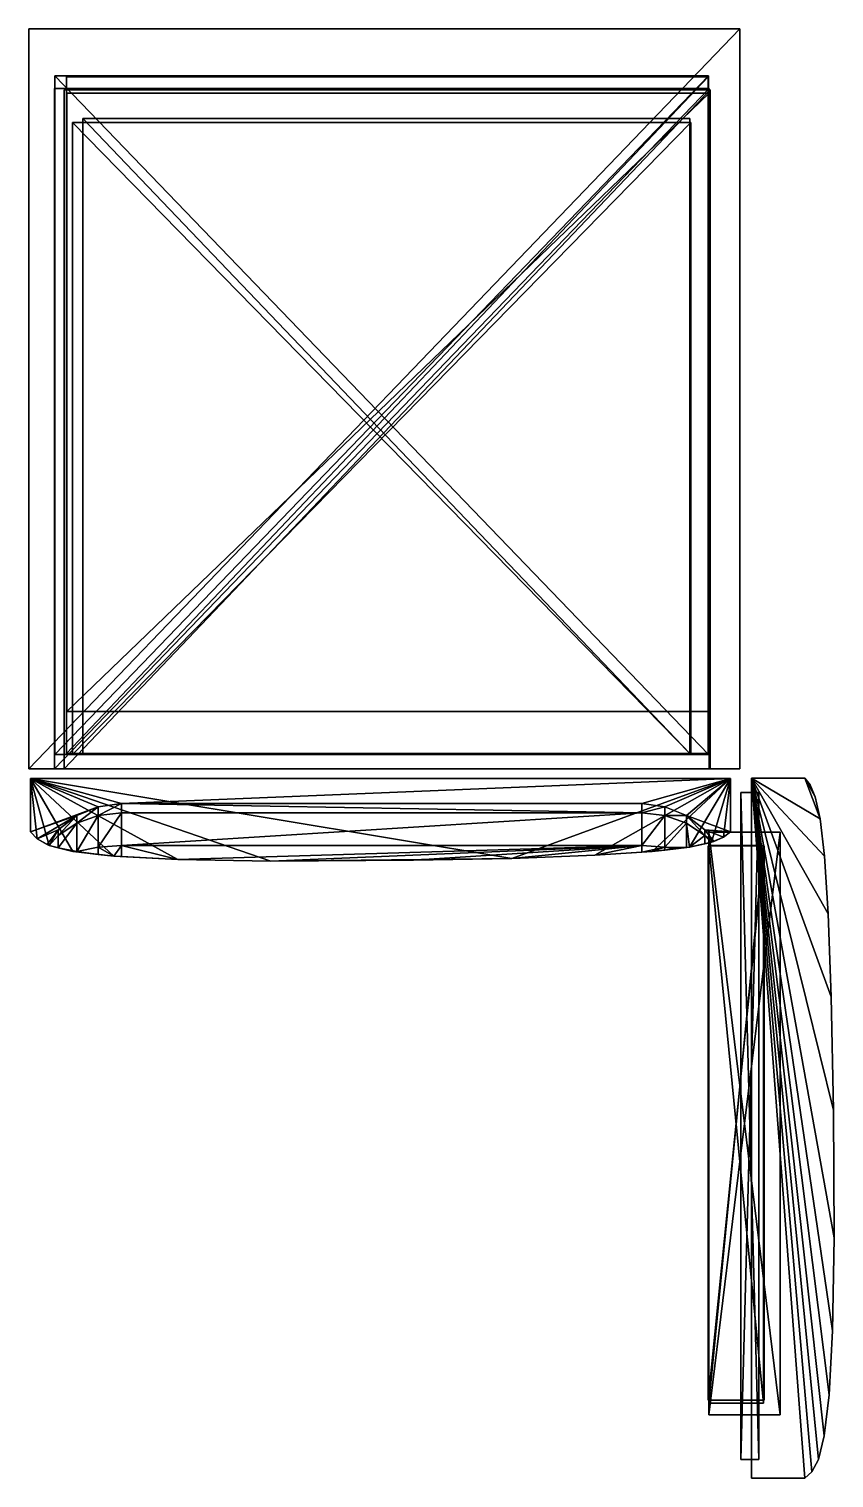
# Model space of a CAD drawing. Extents: x -27.3 to -4.8, y -30.4 to 10.2.
import ezdxf

# ---------------------------------------------------------------- set-up
doc = ezdxf.new("R2010")
doc.units = 0
for name, color, linetype in [('BOX01', 1, 'CONTINUOUS'), ('RECTANGL10', 14, 'CONTINUOUS'), ('RECTANGL11', 15, 'CONTINUOUS'), ('RECTANGL12', 16, 'CONTINUOUS'), ('RECTANGLE0', 2, 'CONTINUOUS'), ('RECTANGLE1', 3, 'CONTINUOUS'), ('RECTANGLE2', 4, 'CONTINUOUS'), ('RECTANGLE3', 5, 'CONTINUOUS'), ('RECTANGLE4', 6, 'CONTINUOUS'), ('RECTANGLE5', 9, 'CONTINUOUS'), ('RECTANGLE6', 10, 'CONTINUOUS'), ('RECTANGLE7', 11, 'CONTINUOUS'), ('RECTANGLE8', 12, 'CONTINUOUS'), ('RECTANGLE9', 13, 'CONTINUOUS')]:
    doc.layers.add(name, color=color, linetype=linetype)

msp = doc.modelspace()

# ---------------------------------------------------------------- meshes
at = {"layer": 'BOX01'}
mesh = msp.add_polyface(dxfattribs=at)
corners = [(-27.336386, 10.167465), (-27.336386, -10.53949), (-7.43358, 10.167465), (-7.43358, -10.53949), (-7.43358, -10.53949, 46.347088), (-27.336386, -10.53949, 46.347088), (-7.43358, 10.167465, 46.347088), (-27.336386, 10.167465, 46.347088), (-26.624765, -10.53949, 0.951279), (-8.292583, -10.53949, 0.951279), (-8.292583, -10.53949, 29.786232), (-26.624765, -10.53949, 29.786232), (-8.292583, 8.500757, 0.951279), (-26.624765, 8.500757, 0.951279), (-26.624765, 8.500757, 29.786232), (-8.292583, 8.500757, 29.786232), (-26.355194, -10.53949, 45.523529), (-8.261742, -10.53949, 31.523529), (-8.261742, -10.53949, 45.523529), (-26.355194, -10.53949, 31.523529), (-8.261742, 8.465011, 31.523529), (-26.355194, 8.465011, 31.523529), (-26.355194, 8.465011, 45.523529), (-8.261742, 8.465011, 45.523529)]
mesh.append_faces([[corners[k] for k in face] for face in [(14, 12, 15), (12, 8, 9), (22, 20, 23), (21, 16, 19)]], dxfattribs={"vtx0": -1})
mesh.append_faces([[corners[k] for k in face] for face in [(1, 8, 5), (9, 4, 10), (17, 4, 18), (10, 17, 11)]], dxfattribs={"vtx0": -1, "vtx1": -1})
mesh.append_faces([[corners[k] for k in face] for face in [(16, 5, 11), (10, 4, 17)]], dxfattribs={"vtx0": -1, "vtx1": -1, "vtx2": -1})
mesh.append_faces([[corners[k] for k in face] for face in [(5, 8, 11), (9, 15, 12), (8, 13, 14), (15, 10, 11), (17, 23, 20), (23, 18, 16), (20, 19, 17)]], dxfattribs={"vtx0": -1, "vtx2": -1})
mesh.append_faces([[corners[k] for k in face] for face in [(13, 12, 14), (13, 8, 12), (10, 15, 9), (21, 20, 22), (18, 23, 17), (21, 19, 20)]], dxfattribs={"vtx1": -1})
mesh.append_faces([[corners[k] for k in face] for face in [(1, 3, 8), (3, 4, 9), (9, 8, 3), (4, 5, 16), (16, 18, 4), (19, 16, 11), (17, 19, 11), (21, 22, 16)]], dxfattribs={"vtx1": -1, "vtx2": -1})
mesh.append_faces([[corners[k] for k in face] for face in [(1, 0, 2), (2, 3, 1), (5, 4, 6), (6, 7, 5), (3, 2, 6), (6, 4, 3), (2, 0, 7), (7, 6, 2), (0, 1, 5), (5, 7, 0), (14, 11, 8), (11, 14, 15), (16, 22, 23)]], dxfattribs={"vtx2": -1})
at = {"layer": 'RECTANGL10'}
mesh = msp.add_polyface(dxfattribs=at)
corners = [(-6.748728, -12.689899, 7.583858), (-8.319078, -12.689899, 7.583858), (-8.319078, -28.204964, 7.583858), (-6.748728, -28.204964, 7.583858), (-6.748728, -12.689899, 8.083858), (-8.319078, -12.689899, 8.083858), (-8.319078, -28.204964, 8.083858), (-6.748728, -28.204964, 8.083858), (-6.748728, -12.689899, 7.583858), (-6.748728, -12.689899, 8.083858), (-6.748728, -12.689899, 8.083858), (-8.319078, -28.204964, 7.583858), (-6.748728, -12.689899, 7.583858), (-6.748728, -28.204964, 7.583858), (-8.319078, -12.689899, 7.583858), (-6.748728, -12.689899, 7.583858), (-8.319078, -28.204964, 7.583858), (-8.319078, -28.204964, 8.083858), (-6.748728, -28.204964, 8.083858), (-6.748728, -12.689899, 8.083858), (-8.319078, -12.689899, 8.083858), (-8.319078, -28.204964, 8.083858), (-6.748728, -12.689899, 8.083858)]
mesh.append_faces([[corners[k] for k in face] for face in [(0, 1, 5), (1, 2, 6), (2, 3, 7), (3, 8, 9), (17, 18, 19)]], dxfattribs={"vtx0": -1})
mesh.append_faces([[corners[k] for k in face] for face in [(14, 15, 16), (20, 21, 22)]], dxfattribs={"vtx1": -1})
mesh.append_faces([[corners[k] for k in face] for face in [(0, 5, 4), (1, 6, 5), (2, 7, 6), (3, 10, 7), (11, 12, 13)]], dxfattribs={"vtx2": -1})
at = {"layer": 'RECTANGL11'}
mesh = msp.add_polyface(dxfattribs=at)
corners = [(-6.748728, -12.689899, 12.912786), (-8.319078, -12.689899, 12.912786), (-8.319078, -28.204964, 12.912786), (-6.748728, -28.204964, 12.912786), (-6.748728, -12.689899, 13.412786), (-8.319078, -12.689899, 13.412786), (-8.319078, -28.204964, 13.412786), (-6.748728, -28.204964, 13.412786), (-6.748728, -12.689899, 12.912786), (-6.748728, -12.689899, 13.412786), (-6.748728, -12.689899, 13.412786), (-8.319078, -28.204964, 12.912786), (-6.748728, -12.689899, 12.912786), (-6.748728, -28.204964, 12.912786), (-8.319078, -12.689899, 12.912786), (-6.748728, -12.689899, 12.912786), (-8.319078, -28.204964, 12.912786), (-8.319078, -28.204964, 13.412786), (-6.748728, -28.204964, 13.412786), (-6.748728, -12.689899, 13.412786), (-8.319078, -12.689899, 13.412786), (-8.319078, -28.204964, 13.412786), (-6.748728, -12.689899, 13.412786)]
mesh.append_faces([[corners[k] for k in face] for face in [(0, 1, 5), (1, 2, 6), (2, 3, 7), (3, 8, 9), (17, 18, 19)]], dxfattribs={"vtx0": -1})
mesh.append_faces([[corners[k] for k in face] for face in [(14, 15, 16), (20, 21, 22)]], dxfattribs={"vtx1": -1})
mesh.append_faces([[corners[k] for k in face] for face in [(0, 5, 4), (1, 6, 5), (2, 7, 6), (3, 10, 7), (11, 12, 13)]], dxfattribs={"vtx2": -1})
at = {"layer": 'RECTANGL12'}
mesh = msp.add_polyface(dxfattribs=at)
corners = [(-8.319078, -28.204964, 17.754269), (-6.748726, -28.204964, 17.754269), (-6.748728, -12.689899, 17.754269), (-8.319078, -12.689899, 17.754269), (-8.319078, -28.204964, 18.254269), (-6.748727, -28.204964, 18.254269), (-6.748728, -12.689898, 18.254269), (-8.319078, -12.689899, 18.254269), (-8.319078, -28.204964, 17.754269), (-8.319078, -28.204964, 18.254269), (-8.319078, -28.204964, 18.254269), (-6.748728, -12.689899, 17.754269), (-8.319078, -28.204964, 17.754269), (-8.319078, -12.689899, 17.754269), (-6.748726, -28.204964, 17.754269), (-8.319078, -28.204964, 17.754269), (-6.748728, -12.689899, 17.754269), (-6.748728, -12.689898, 18.254269), (-8.319078, -12.689899, 18.254269), (-8.319078, -28.204964, 18.254269), (-6.748727, -28.204964, 18.254269), (-6.748728, -12.689898, 18.254269), (-8.319078, -28.204964, 18.254269)]
mesh.append_faces([[corners[k] for k in face] for face in [(0, 1, 5), (1, 2, 6), (2, 3, 7), (3, 8, 9), (17, 18, 19)]], dxfattribs={"vtx0": -1})
mesh.append_faces([[corners[k] for k in face] for face in [(14, 15, 16), (20, 21, 22)]], dxfattribs={"vtx1": -1})
mesh.append_faces([[corners[k] for k in face] for face in [(0, 5, 4), (1, 6, 5), (2, 7, 6), (3, 10, 7), (11, 12, 13)]], dxfattribs={"vtx2": -1})
at = {"layer": 'RECTANGLE0'}
mesh = msp.add_polyface(dxfattribs=at)
corners = [(-26.609222, 8.85882, 29.777967), (-8.310661, 8.85882, 29.777967), (-26.609222, -10.141183, 29.777964), (-8.310661, -10.141183, 29.777964), (-26.609222, 8.858817, 0.79268), (-26.609222, -10.141186, 0.792681), (-8.310661, 8.858817, 0.79268), (-8.310661, -10.141186, 0.792681), (-8.800798, -10.141183, 28.844049), (-26.11908, -10.141186, 1.411546), (-8.800798, -10.141186, 1.411546), (-26.11908, -10.141183, 28.844049), (-26.11908, 7.554328, 1.411545), (-8.800798, 7.55433, 28.844048), (-8.800798, 7.554328, 1.411545), (-26.11908, 7.55433, 28.844048)]
mesh.append_faces([[corners[k] for k in face] for face in [(1, 2, 3), (0, 5, 2), (4, 7, 5), (6, 3, 7), (4, 1, 6), (13, 12, 14)]], dxfattribs={"vtx0": -1})
mesh.append_faces([[corners[k] for k in face] for face in [(5, 9, 2)]], dxfattribs={"vtx0": -1, "vtx1": -1})
mesh.append_faces([[corners[k] for k in face] for face in [(8, 3, 2), (7, 10, 9), (14, 10, 8), (13, 8, 11), (15, 11, 9)]], dxfattribs={"vtx0": -1, "vtx2": -1})
mesh.append_faces([[corners[k] for k in face] for face in [(0, 1, 4), (9, 10, 12)]], dxfattribs={"vtx1": -1})
mesh.append_faces([[corners[k] for k in face] for face in [(7, 3, 8), (5, 7, 9), (8, 10, 7), (11, 8, 2), (9, 11, 2), (12, 15, 9)]], dxfattribs={"vtx1": -1, "vtx2": -1})
mesh.append_faces([[corners[k] for k in face] for face in [(1, 0, 2), (0, 4, 5), (4, 6, 7), (6, 1, 3), (13, 15, 12), (8, 13, 14), (10, 14, 12), (11, 15, 13)]], dxfattribs={"vtx2": -1})
at = {"layer": 'RECTANGLE1'}
mesh = msp.add_polyface(dxfattribs=at)
corners = [(-26.289551, 8.824066, 31.410397), (-8.318245, 8.824066, 31.410397), (-26.289551, 8.824066, 45.410397), (-8.318245, 8.824066, 45.410397), (-26.289551, -10.107973, 31.410397), (-26.289551, -10.107973, 45.410397), (-8.318245, -10.107973, 31.410397), (-8.318245, -10.107973, 45.410397), (-8.829677, -10.107973, 44.515915), (-8.829677, -10.107973, 32.378555), (-25.829678, -10.107973, 44.515915), (-25.829678, -10.107973, 32.378555), (-8.829677, 7.662207, 44.515915), (-8.829677, 7.662207, 32.378555), (-25.829678, 7.662207, 32.378555), (-25.829678, 7.662207, 44.515915)]
mesh.append_faces([[corners[k] for k in face] for face in [(1, 2, 3), (0, 5, 2), (6, 3, 7), (4, 1, 6), (14, 12, 15)]], dxfattribs={"vtx0": -1})
mesh.append_faces([[corners[k] for k in face] for face in [(8, 5, 10)]], dxfattribs={"vtx0": -1, "vtx1": -1})
mesh.append_faces([[corners[k] for k in face] for face in [(8, 7, 5), (4, 9, 11), (9, 13, 14), (13, 9, 8), (14, 10, 11)]], dxfattribs={"vtx0": -1, "vtx2": -1})
mesh.append_faces([[corners[k] for k in face] for face in [(0, 1, 4), (2, 5, 3), (13, 12, 14), (10, 15, 8), (15, 10, 14)]], dxfattribs={"vtx1": -1})
mesh.append_faces([[corners[k] for k in face] for face in [(6, 7, 8), (4, 6, 9), (8, 9, 6), (5, 4, 11), (11, 10, 5), (15, 12, 8)]], dxfattribs={"vtx1": -1, "vtx2": -1})
mesh.append_faces([[corners[k] for k in face] for face in [(1, 0, 2), (0, 4, 5), (6, 1, 3), (5, 7, 3), (8, 12, 13), (14, 11, 9)]], dxfattribs={"vtx2": -1})
at = {"layer": 'RECTANGLE2'}
mesh = msp.add_polyface(dxfattribs=at)
corners = [(-8.287823, 8.375002, 11.866348), (-26.279999, 8.375002, 11.866348), (-26.279999, -8.938223, 11.866348), (-8.287823, -8.938223, 11.866348), (-8.287823, 8.375002, 12.366348), (-26.279999, 8.375002, 12.366348), (-26.279999, -8.938223, 12.366348), (-8.287823, -8.938223, 12.366348), (-8.287823, 8.375002, 11.866348), (-8.287823, 8.375002, 12.366348), (-8.287823, 8.375002, 12.366348), (-26.279999, -8.938223, 11.866348), (-8.287823, 8.375002, 11.866348), (-8.287823, -8.938223, 11.866348), (-26.279999, -8.938223, 11.866348), (-26.279999, 8.375002, 11.866348), (-8.287823, 8.375002, 11.866348), (-26.279999, -8.938223, 12.366348), (-8.287823, -8.938223, 12.366348), (-8.287823, 8.375002, 12.366348), (-26.279999, -8.938223, 12.366348), (-8.287823, 8.375002, 12.366348), (-26.279999, 8.375002, 12.366348)]
mesh.append_faces([[corners[k] for k in face] for face in [(0, 1, 5), (1, 2, 6), (2, 3, 7), (3, 8, 9), (14, 15, 16), (17, 18, 19)]], dxfattribs={"vtx0": -1})
mesh.append_faces([[corners[k] for k in face] for face in [(0, 5, 4), (1, 6, 5), (2, 7, 6), (3, 10, 7), (11, 12, 13), (20, 21, 22)]], dxfattribs={"vtx2": -1})
at = {"layer": 'RECTANGLE3'}
mesh = msp.add_polyface(dxfattribs=at)
corners = [(-8.287823, 8.375002, 22.761824), (-26.279999, 8.375002, 22.761824), (-26.279999, -8.938223, 22.761824), (-8.287823, -8.938223, 22.761824), (-8.287823, 8.375002, 23.261824), (-26.279999, 8.375002, 23.261824), (-26.279999, -8.938223, 23.261824), (-8.287823, -8.938223, 23.261824)]
mesh.append_faces([[corners[k] for k in face] for face in [(0, 5, 4), (1, 6, 5), (2, 7, 6), (3, 4, 7), (2, 0, 3), (6, 4, 5)]], dxfattribs={"vtx0": -1})
mesh.append_faces([[corners[k] for k in face] for face in [(0, 1, 5), (1, 2, 6), (2, 3, 7), (3, 0, 4), (2, 1, 0), (6, 7, 4)]], dxfattribs={"vtx2": -1})
at = {"layer": 'RECTANGLE4'}
mesh = msp.add_polyface(dxfattribs=at)
corners = [(-8.287823, 8.375002, 17.210081), (-26.279999, 8.375002, 17.210081), (-26.279999, -8.938223, 17.210081), (-8.287823, -8.938223, 17.210081), (-8.287823, 8.375002, 17.710081), (-26.279999, 8.375002, 17.710081), (-26.279999, -8.938223, 17.710081), (-8.287823, -8.938223, 17.710081)]
mesh.append_faces([[corners[k] for k in face] for face in [(0, 5, 4), (1, 6, 5), (2, 7, 6), (3, 4, 7), (2, 0, 3), (6, 4, 5)]], dxfattribs={"vtx0": -1})
mesh.append_faces([[corners[k] for k in face] for face in [(0, 1, 5), (1, 2, 6), (2, 3, 7), (3, 0, 4), (2, 1, 0), (6, 7, 4)]], dxfattribs={"vtx2": -1})
at = {"layer": 'RECTANGLE5'}
mesh = msp.add_polyface(dxfattribs=at)
corners = [(-27.288893, -10.808638, 46.595665), (-27.288893, -10.808638, 31.570951), (-7.698576, -10.808638, 31.570951), (-7.698576, -10.808638, 46.595665), (-7.698576, -12.302814, 31.570951), (-27.288893, -12.302814, 46.595665), (-27.288893, -12.302814, 31.570951), (-27.111473, -12.498842, 46.595665), (-27.111473, -12.498842, 31.570951), (-26.772358, -12.684674, 46.595665), (-7.698576, -12.302814, 46.595665), (-7.890444, -12.450736, 31.570951), (-7.890444, -12.450736, 46.595665), (-26.109848, -12.850117, 46.595665), (-24.962257, -12.984973, 46.595665), (-23.167887, -13.079049, 46.595665), (-20.565041, -13.122149, 46.595665), (-13.818766, -13.043978, 46.595665), (-11.497334, -12.958785, 46.595665), (-9.885757, -12.852682, 46.595665), (-8.842064, -12.729853, 46.595665), (-8.224283, -12.594477, 46.595665), (-24.747753, -11.513168, 31.570951), (-25.395504, -11.598446, 31.570951), (-25.999111, -11.848469, 31.570951), (-26.517441, -12.246198, 31.570951), (-26.82976, -12.653218, 31.570951), (-10.179792, -11.513168, 31.570951), (-9.532042, -11.598446, 31.570951), (-8.928433, -11.848469, 31.570951), (-8.410104, -12.246198, 31.570951), (-8.163081, -12.568125, 31.570951), (-26.772358, -12.684674, 31.967537), (-26.517441, -12.748332, 32.501255), (-26.109848, -12.850117, 33.030273), (-26.768042, -12.685752, 31.992546), (-24.962257, -12.984973, 33.490776), (-25.395504, -12.934061, 33.420097), (-25.999111, -12.86313, 33.15107), (-26.021709, -12.860474, 33.133018), (-23.167887, -13.079049, 33.544224), (-24.747753, -12.99622, 33.52203), (-20.565041, -13.122149, 33.555775), (-16.574295, -13.096168, 33.548813), (-13.818766, -13.043978, 33.534828), (-11.497334, -12.958785, 33.512001), (-10.179792, -12.872041, 33.488758), (-9.885757, -12.852682, 33.444859), (-8.842064, -12.729853, 32.935551), (-8.928433, -12.740017, 33.036247), (-9.272614, -12.780523, 33.2715), (-9.532042, -12.811054, 33.387138), (-8.224283, -12.594477, 31.966969), (-8.237761, -12.597429, 32.043537), (-8.410104, -12.635196, 32.388119), (-8.928433, -12.058475, 32.354706), (-9.532042, -11.841949, 32.479717), (-9.532042, -12.726793, 33.364559), (-10.179792, -11.768096, 32.522354), (-10.179792, -12.684155, 33.438412), (-24.747753, -11.768096, 32.522354), (-24.747753, -12.684155, 33.438412), (-25.395504, -11.841949, 32.479717), (-25.395504, -12.726793, 33.364559), (-25.999111, -12.058475, 32.354706), (-25.999111, -12.851805, 33.148033), (-26.517441, -12.402918, 32.155842), (-8.410104, -12.402918, 32.155842)]
mesh.append_faces([[corners[k] for k in face] for face in [(51, 57, 50), (54, 67, 53)]])
mesh.append_faces([[corners[k] for k in face] for face in [(1, 5, 0), (6, 7, 5), (8, 9, 7), (11, 10, 12), (4, 3, 10), (59, 56, 57), (61, 58, 59), (63, 60, 61), (65, 62, 63), (65, 38, 39)]], dxfattribs={"vtx0": -1})
mesh.append_faces([[corners[k] for k in face] for face in [(6, 24, 8), (22, 2, 27), (29, 4, 30), (33, 13, 35), (37, 14, 38), (40, 15, 41), (16, 42, 17), (43, 17, 42), (18, 46, 19), (49, 20, 50), (50, 20, 51), (51, 20, 47), (53, 21, 54), (54, 21, 48), (31, 12, 52), (60, 22, 58), (55, 29, 67), (33, 65, 34), (40, 59, 42), (42, 59, 43), (43, 59, 44), (44, 59, 45), (46, 57, 47), (47, 57, 51), (48, 67, 54)]], dxfattribs={"vtx0": -1, "vtx1": -1})
mesh.append_faces([[corners[k] for k in face] for face in [(0, 16, 17), (3, 18, 19), (1, 22, 23), (6, 23, 24), (8, 24, 25), (29, 2, 4), (30, 4, 11), (13, 32, 35), (14, 34, 39), (18, 45, 46), (58, 27, 28), (56, 28, 29), (67, 30, 31), (32, 25, 66), (25, 32, 26), (33, 64, 65), (61, 41, 36)]], dxfattribs={"vtx0": -1, "vtx2": -1})
mesh.append_faces([[corners[k] for k in face] for face in [(1, 0, 2), (3, 2, 0), (2, 3, 4), (6, 5, 1), (8, 7, 6), (4, 10, 11), (26, 8, 25), (9, 32, 13), (34, 13, 33), (13, 34, 14), (36, 14, 37), (14, 36, 15), (15, 40, 16), (42, 16, 40), (44, 17, 43), (17, 44, 18), (45, 18, 44), (47, 19, 46), (19, 47, 20), (48, 20, 49), (20, 48, 21), (52, 21, 53), (21, 52, 12), (56, 55, 57), (58, 56, 59), (60, 58, 61), (62, 60, 63), (64, 62, 65), (27, 58, 22), (30, 67, 29), (35, 66, 33), (37, 63, 36), (38, 65, 37), (41, 61, 40), (49, 55, 48), (50, 57, 49), (53, 67, 52)]], dxfattribs={"vtx1": -1})
mesh.append_faces([[corners[k] for k in face] for face in [(5, 7, 0), (7, 9, 0), (9, 13, 0), (13, 14, 0), (14, 15, 0), (15, 16, 0), (3, 0, 17), (17, 18, 3), (19, 20, 3), (20, 21, 3), (21, 12, 3), (12, 10, 3), (1, 2, 22), (6, 1, 23), (8, 26, 9), (28, 27, 2), (29, 28, 2), (26, 32, 9), (39, 38, 14), (36, 41, 15), (63, 61, 36), (65, 63, 37), (61, 59, 40), (59, 57, 46), (55, 67, 48), (55, 49, 57), (31, 52, 67)]], dxfattribs={"vtx1": -1, "vtx2": -1})
mesh.append_faces([[corners[k] for k in face] for face in [(11, 31, 30), (31, 11, 12), (22, 60, 62), (62, 23, 22), (23, 62, 64), (64, 24, 23), (24, 64, 66), (66, 25, 24), (28, 56, 58), (29, 55, 56), (33, 66, 64), (66, 35, 32), (65, 39, 34), (59, 46, 45)]], dxfattribs={"vtx2": -1})
at = {"layer": 'RECTANGLE6'}
mesh = msp.add_polyface(dxfattribs=at)
corners = [(-7.109224, -10.795932, 0.034466), (-7.109225, -30.38625, 0.034466), (-5.615048, -30.38625, 0.034466), (-5.419021, -30.208828, 0.034466), (-5.233188, -29.869713, 0.034466), (-5.067747, -29.207205, 0.034466), (-4.932889, -28.059616, 0.034466), (-4.838814, -26.265244, 0.034466), (-4.795712, -23.662397, 0.034466), (-4.813783, -20.089376, 0.034466), (-4.873884, -16.916119, 0.034466), (-4.959077, -14.594687, 0.034466), (-5.06518, -12.983113, 0.034466), (-5.18801, -11.93942, 0.034466), (-5.323386, -11.321639, 0.034466), (-5.467125, -10.9878, 0.034466), (-5.615047, -10.795932, 0.034466), (-7.109224, -10.795932, 30.534466), (-7.109225, -30.38625, 30.534466), (-5.615048, -30.38625, 30.534466), (-5.419021, -30.208828, 30.534466), (-5.233188, -29.869713, 30.534466), (-5.067747, -29.207205, 30.534466), (-4.932889, -28.059616, 30.534466), (-4.838814, -26.265244, 30.534466), (-4.795712, -23.662397, 30.534466), (-4.813783, -20.089376, 30.534466), (-4.873884, -16.916119, 30.534466), (-4.959077, -14.594687, 30.534466), (-5.06518, -12.983113, 30.534466), (-5.18801, -11.93942, 30.534466), (-5.323386, -11.321639, 30.534466), (-5.467125, -10.9878, 30.534466), (-5.615047, -10.795932, 30.534466), (-7.109224, -10.795932, 0.034466), (-7.109224, -10.795932, 30.534466), (-7.109224, -10.795932, 30.534466), (-7.109224, -10.795932, 0.034466), (-5.615048, -30.38625, 0.034466), (-7.109225, -30.38625, 0.034466), (-7.109224, -10.795932, 0.034466), (-5.419021, -30.208828, 0.034466), (-5.615048, -30.38625, 0.034466), (-7.109224, -10.795932, 0.034466), (-5.233188, -29.869713, 0.034466), (-5.419021, -30.208828, 0.034466), (-7.109224, -10.795932, 0.034466), (-5.067747, -29.207205, 0.034466), (-5.233188, -29.869713, 0.034466), (-7.109224, -10.795932, 0.034466), (-4.932889, -28.059616, 0.034466), (-5.067747, -29.207205, 0.034466), (-7.109224, -10.795932, 0.034466), (-4.838814, -26.265244, 0.034466), (-4.932889, -28.059616, 0.034466), (-7.109224, -10.795932, 0.034466), (-4.795712, -23.662397, 0.034466), (-4.838814, -26.265244, 0.034466), (-7.109224, -10.795932, 0.034466), (-4.813783, -20.089376, 0.034466), (-4.795712, -23.662397, 0.034466), (-7.109224, -10.795932, 0.034466), (-4.873884, -16.916119, 0.034466), (-4.813783, -20.089376, 0.034466), (-7.109224, -10.795932, 0.034466), (-4.959077, -14.594687, 0.034466), (-4.873884, -16.916119, 0.034466), (-7.109224, -10.795932, 0.034466), (-5.06518, -12.983113, 0.034466), (-4.959077, -14.594687, 0.034466), (-7.109224, -10.795932, 0.034466), (-5.18801, -11.93942, 0.034466), (-5.06518, -12.983113, 0.034466), (-5.615047, -10.795932, 0.034466), (-5.18801, -11.93942, 0.034466), (-7.109224, -10.795932, 0.034466), (-5.615047, -10.795932, 0.034466), (-5.323386, -11.321639, 0.034466), (-5.18801, -11.93942, 0.034466), (-5.615047, -10.795932, 0.034466), (-5.467125, -10.9878, 0.034466), (-5.323386, -11.321639, 0.034466), (-7.109224, -10.795932, 30.534466), (-7.109225, -30.38625, 30.534466), (-5.615048, -30.38625, 30.534466), (-7.109224, -10.795932, 30.534466), (-5.615048, -30.38625, 30.534466), (-5.419021, -30.208828, 30.534466), (-7.109224, -10.795932, 30.534466), (-5.419021, -30.208828, 30.534466), (-5.233188, -29.869713, 30.534466), (-7.109224, -10.795932, 30.534466), (-5.233188, -29.869713, 30.534466), (-5.067747, -29.207205, 30.534466), (-7.109224, -10.795932, 30.534466), (-5.067747, -29.207205, 30.534466), (-4.932889, -28.059616, 30.534466), (-7.109224, -10.795932, 30.534466), (-4.932889, -28.059616, 30.534466), (-4.838814, -26.265244, 30.534466), (-7.109224, -10.795932, 30.534466), (-4.838814, -26.265244, 30.534466), (-4.795712, -23.662397, 30.534466), (-7.109224, -10.795932, 30.534466), (-4.795712, -23.662397, 30.534466), (-4.813783, -20.089376, 30.534466), (-7.109224, -10.795932, 30.534466), (-4.813783, -20.089376, 30.534466), (-4.873884, -16.916119, 30.534466), (-7.109224, -10.795932, 30.534466), (-4.873884, -16.916119, 30.534466), (-4.959077, -14.594687, 30.534466), (-7.109224, -10.795932, 30.534466), (-4.959077, -14.594687, 30.534466), (-5.06518, -12.983113, 30.534466), (-7.109224, -10.795932, 30.534466), (-5.06518, -12.983113, 30.534466), (-5.18801, -11.93942, 30.534466), (-5.615047, -10.795932, 30.534466), (-7.109224, -10.795932, 30.534466), (-5.18801, -11.93942, 30.534466), (-5.615047, -10.795932, 30.534466), (-5.18801, -11.93942, 30.534466), (-5.323386, -11.321639, 30.534466), (-5.615047, -10.795932, 30.534466), (-5.323386, -11.321639, 30.534466), (-5.467125, -10.9878, 30.534466)]
mesh.append_faces([[corners[k] for k in face] for face in [(0, 1, 18), (1, 2, 19), (2, 3, 20), (3, 4, 21), (4, 5, 22), (5, 6, 23), (6, 7, 24), (7, 8, 25), (8, 9, 26), (9, 10, 27), (10, 11, 28), (11, 12, 29), (12, 13, 30), (13, 14, 31), (14, 15, 32), (15, 16, 33), (16, 34, 35), (79, 80, 81), (82, 83, 84)]], dxfattribs={"vtx0": -1})
mesh.append_faces([[corners[k] for k in face] for face in [(118, 119, 120)]], dxfattribs={"vtx0": -1, "vtx1": -1})
mesh.append_faces([[corners[k] for k in face] for face in [(40, 41, 42), (43, 44, 45), (46, 47, 48), (49, 50, 51), (52, 53, 54), (55, 56, 57), (58, 59, 60), (61, 62, 63), (64, 65, 66), (67, 68, 69), (70, 71, 72), (76, 77, 78), (85, 86, 87), (88, 89, 90), (91, 92, 93), (94, 95, 96), (97, 98, 99), (100, 101, 102), (103, 104, 105), (106, 107, 108), (109, 110, 111), (112, 113, 114), (115, 116, 117), (121, 122, 123)]], dxfattribs={"vtx0": -1, "vtx2": -1})
mesh.append_faces([[corners[k] for k in face] for face in [(73, 74, 75)]], dxfattribs={"vtx1": -1, "vtx2": -1})
mesh.append_faces([[corners[k] for k in face] for face in [(0, 18, 17), (1, 19, 18), (2, 20, 19), (3, 21, 20), (4, 22, 21), (5, 23, 22), (6, 24, 23), (7, 25, 24), (8, 26, 25), (9, 27, 26), (10, 28, 27), (11, 29, 28), (12, 30, 29), (13, 31, 30), (14, 32, 31), (15, 33, 32), (16, 36, 33), (37, 38, 39), (124, 125, 126)]], dxfattribs={"vtx2": -1})
at = {"layer": 'RECTANGLE7'}
mesh = msp.add_polyface(dxfattribs=at)
corners = [(-6.903548, -29.872343, 30.200607), (-6.903548, -11.202234, 30.200609), (-6.903547, -11.202234, 0.565515), (-6.903547, -29.872343, 0.565514), (-7.403548, -29.872343, 30.200607), (-7.403548, -11.202234, 30.200609), (-7.403547, -11.202234, 0.565515), (-7.403547, -29.872343, 0.565514), (-6.903548, -29.872343, 30.200607), (-7.403548, -29.872343, 30.200607), (-7.403548, -29.872343, 30.200607), (-6.903547, -11.202234, 0.565515), (-6.903548, -29.872343, 30.200607), (-6.903547, -29.872343, 0.565514), (-6.903548, -11.202234, 30.200609), (-6.903548, -29.872343, 30.200607), (-6.903547, -11.202234, 0.565515), (-7.403547, -11.202234, 0.565515), (-7.403547, -29.872343, 0.565514), (-7.403548, -29.872343, 30.200607), (-7.403548, -11.202234, 30.200609), (-7.403547, -11.202234, 0.565515), (-7.403548, -29.872343, 30.200607)]
mesh.append_faces([[corners[k] for k in face] for face in [(0, 1, 5), (1, 2, 6), (2, 3, 7), (3, 8, 9), (17, 18, 19)]], dxfattribs={"vtx0": -1})
mesh.append_faces([[corners[k] for k in face] for face in [(14, 15, 16), (20, 21, 22)]], dxfattribs={"vtx1": -1})
mesh.append_faces([[corners[k] for k in face] for face in [(0, 5, 4), (1, 6, 5), (2, 7, 6), (3, 10, 7), (11, 12, 13)]], dxfattribs={"vtx2": -1})
at = {"layer": 'RECTANGLE8'}
mesh = msp.add_polyface(dxfattribs=at)
corners = [(-6.303091, -12.31086, 29.067532), (-6.303091, -28.618313, 29.06753), (-8.30309, -12.31086, 29.067532), (-8.30309, -28.618313, 29.06753), (-6.30309, -12.31086, 1.225539), (-8.303089, -12.31086, 1.225539), (-6.30309, -28.618313, 1.225539), (-8.303089, -28.618313, 1.225539), (-8.303089, -12.683988, 1.553349), (-8.303089, -28.291803, 1.553348), (-8.30309, -12.683988, 28.718853), (-8.30309, -28.291805, 28.718853), (-6.766268, -12.683988, 1.553349), (-6.766268, -28.291805, 28.718853), (-6.766267, -28.291803, 1.553348), (-6.766268, -12.683988, 28.718853)]
mesh.append_faces([[corners[k] for k in face] for face in [(1, 2, 3), (0, 5, 2), (4, 7, 5), (6, 3, 7), (4, 1, 6), (13, 12, 14)]], dxfattribs={"vtx0": -1})
mesh.append_faces([[corners[k] for k in face] for face in [(5, 8, 2), (2, 10, 3)]], dxfattribs={"vtx0": -1, "vtx1": -1})
mesh.append_faces([[corners[k] for k in face] for face in [(3, 10, 11), (12, 8, 9), (14, 9, 11), (15, 10, 8)]], dxfattribs={"vtx0": -1, "vtx2": -1})
mesh.append_faces([[corners[k] for k in face] for face in [(0, 1, 4)]], dxfattribs={"vtx1": -1})
mesh.append_faces([[corners[k] for k in face] for face in [(5, 7, 8), (7, 3, 9), (9, 8, 7), (11, 9, 3), (8, 10, 2), (12, 15, 8), (13, 14, 11)]], dxfattribs={"vtx1": -1, "vtx2": -1})
mesh.append_faces([[corners[k] for k in face] for face in [(1, 0, 2), (0, 4, 5), (4, 6, 7), (6, 1, 3), (13, 15, 12), (9, 14, 12), (10, 15, 13), (13, 11, 10)]], dxfattribs={"vtx2": -1})
at = {"layer": 'RECTANGLE9'}
mesh = msp.add_polyface(dxfattribs=at)
corners = [(-8.319078, -28.204966, 23.241564), (-6.748726, -28.204966, 23.241564), (-6.748728, -12.689901, 23.241564), (-8.319078, -12.689901, 23.241564), (-8.319078, -28.204966, 23.741564), (-6.748727, -28.204964, 23.741564), (-6.748728, -12.689901, 23.741564), (-8.319078, -12.689901, 23.741564), (-8.319078, -28.204966, 23.241564), (-8.319078, -28.204966, 23.741564), (-8.319078, -28.204966, 23.741564), (-6.748728, -12.689901, 23.241564), (-8.319078, -28.204966, 23.241564), (-8.319078, -12.689901, 23.241564), (-6.748726, -28.204966, 23.241564), (-8.319078, -28.204966, 23.241564), (-6.748728, -12.689901, 23.241564), (-6.748728, -12.689901, 23.741564), (-8.319078, -12.689901, 23.741564), (-8.319078, -28.204966, 23.741564), (-6.748727, -28.204964, 23.741564), (-6.748728, -12.689901, 23.741564), (-8.319078, -28.204966, 23.741564)]
mesh.append_faces([[corners[k] for k in face] for face in [(0, 1, 5), (1, 2, 6), (2, 3, 7), (3, 8, 9), (17, 18, 19)]], dxfattribs={"vtx0": -1})
mesh.append_faces([[corners[k] for k in face] for face in [(14, 15, 16), (20, 21, 22)]], dxfattribs={"vtx1": -1})
mesh.append_faces([[corners[k] for k in face] for face in [(0, 5, 4), (1, 6, 5), (2, 7, 6), (3, 10, 7), (11, 12, 13)]], dxfattribs={"vtx2": -1})

doc.saveas('drawing.dxf')
